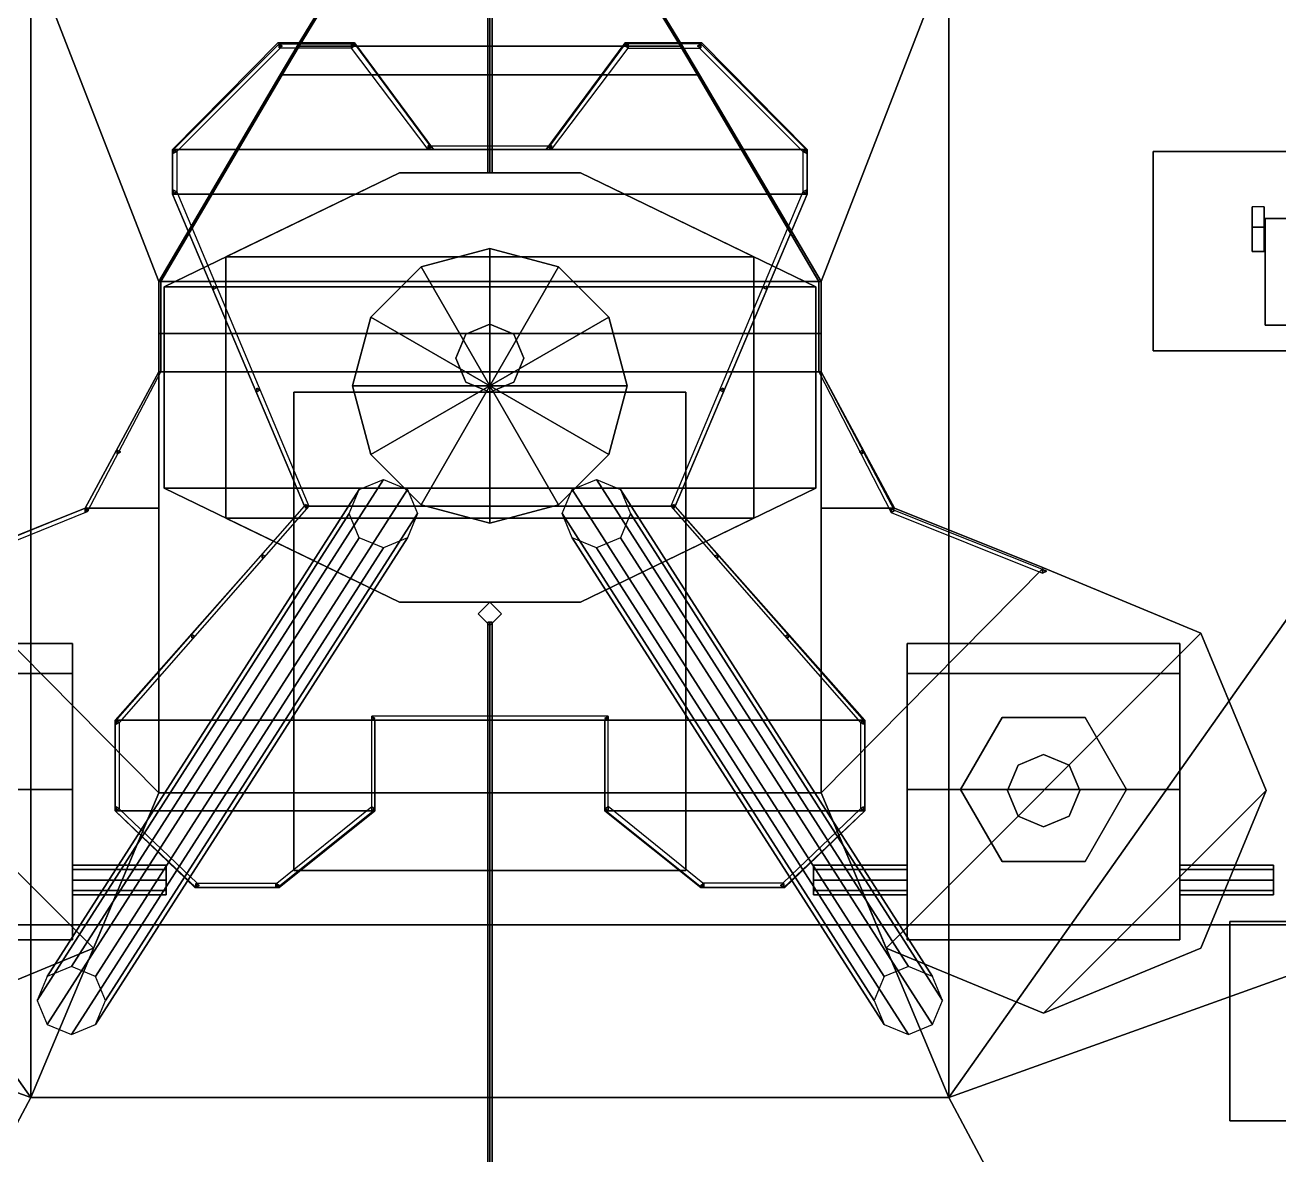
# Model space of a CAD drawing. Header units: millimetres. Extents: x -13 to 13, y -77 to 87.
# Drawn here: x -4.37 to 7.41, y 6.37 to 16.98 of the extents above; entities that cross this region are included whole.
import ezdxf

# ---------------------------------------------------------------- set-up
doc = ezdxf.new("R2010")
doc.units = ezdxf.units.MM
for name, color, linetype in [('r2', 4, 'Continuous'), ('railings', 6, 'Continuous'), ('sleeve', 5, 'Continuous'), ('superstructure', 3, 'Continuous'), ('turret', 2, 'Continuous')]:
    doc.layers.add(name, color=color, linetype=linetype)

msp = doc.modelspace()

# ---------------------------------------------------------------- linework, layer by layer
for points in [[(0, 73.39, 7.67), (-0.02, 73.39, 7.65), (-0.02, 15.59, 28.44), (0, 15.59, 28.46)], [(-0.02, 73.39, 7.65), (0, 73.39, 7.63), (0, 15.59, 28.42), (-0.02, 15.59, 28.44)], [(0.02, 73.39, 7.65), (0, 73.39, 7.67), (0, 15.59, 28.46), (0.02, 15.59, 28.44)], [(0, 73.39, 7.63), (0.02, 73.39, 7.65), (0.02, 15.59, 28.44), (0, 15.59, 28.42)], [(-11.49, 21.8, 5.32), (-11.61, 8.53, 5.21), (11.61, 8.53, 5.21), (11.49, 21.8, 5.32)], [(0, 11.37, 30.07), (-0.02, 11.37, 30.05), (-0.02, -14.57, 30.8), (0, -14.57, 30.82)], [(-0.02, 11.37, 30.05), (0, 11.37, 30.03), (0, -14.57, 30.78), (-0.02, -14.57, 30.8)], [(0.02, 11.37, 30.05), (0, 11.37, 30.07), (0, -14.57, 30.82), (0.02, -14.57, 30.8)], [(0, 11.37, 30.03), (0.02, 11.37, 30.05), (0.02, -14.57, 30.8), (0, -14.57, 30.78)], [(11.66, -3.69, 5.08), (11.61, 8.53, 5.21), (-11.61, 8.53, 5.21), (-11.66, -3.69, 5.08)]]:
    msp.add_3dface(points)
at = {"layer": 'r2'}
for points in [[(-2.98, 15.8, 20.93), (-1.98, 16.8, 20.93), (-1.97, 16.76, 20.93), (-2.94, 15.79, 20.93)], [(-2.98, 15.8, 21.42), (-1.98, 16.8, 21.42), (-1.97, 16.76, 21.42), (-2.94, 15.79, 21.42)], [(-1.98, 16.8, 20.93), (-1.27, 16.8, 20.93), (-1.3, 16.76, 20.93), (-1.97, 16.76, 20.93)], [(-1.98, 16.8, 21.42), (-1.27, 16.8, 21.42), (-1.3, 16.76, 21.42), (-1.97, 16.76, 21.42)], [(-1.27, 16.8, 20.93), (-0.56, 15.84, 20.93), (-0.58, 15.81, 20.93), (-1.3, 16.76, 20.93)], [(-1.27, 16.8, 21.42), (-0.56, 15.84, 21.42), (-0.58, 15.81, 21.42), (-1.3, 16.76, 21.42)], [(-2.98, 15.39, 20.93), (-2.98, 15.8, 20.93), (-2.94, 15.79, 20.93), (-2.94, 15.41, 20.93)], [(-2.98, 15.39, 21.42), (-2.98, 15.8, 21.42), (-2.94, 15.79, 21.42), (-2.94, 15.41, 21.42)], [(-1.74, 12.46, 20.93), (-2.98, 15.39, 20.93), (-2.94, 15.41, 20.93), (-1.7, 12.46, 20.93)], [(-1.74, 12.46, 21.42), (-2.98, 15.39, 21.42), (-2.94, 15.41, 21.42), (-1.7, 12.46, 21.42)], [(-3.52, 10.44, 20.93), (-1.74, 12.46, 20.93), (-1.7, 12.46, 20.93), (-3.48, 10.43, 20.93)], [(-3.52, 10.44, 21.42), (-1.74, 12.46, 21.42), (-1.7, 12.46, 21.42), (-3.48, 10.43, 21.42)], [(-1.08, 10.45, 20.93), (-1.08, 9.61, 20.93), (-1.11, 9.64, 20.93), (-1.11, 10.49, 20.93)], [(-1.08, 10.45, 21.42), (-1.08, 9.61, 21.42), (-1.11, 9.64, 21.42), (-1.11, 10.49, 21.42)], [(-3.52, 9.6, 20.93), (-3.52, 10.44, 20.93), (-3.48, 10.43, 20.93), (-3.48, 9.62, 20.93)], [(-3.52, 9.6, 21.42), (-3.52, 10.44, 21.42), (-3.48, 10.43, 21.42), (-3.48, 9.62, 21.42)], [(-2.76, 8.88, 20.93), (-3.52, 9.6, 20.93), (-3.48, 9.62, 20.93), (-2.75, 8.92, 20.93)], [(-2.76, 8.88, 21.42), (-3.52, 9.6, 21.42), (-3.48, 9.62, 21.42), (-2.75, 8.92, 21.42)], [(-1.08, 9.61, 20.93), (-1.99, 8.88, 20.93), (-2, 8.92, 20.93), (-1.11, 9.64, 20.93)], [(-1.08, 9.61, 21.42), (-1.99, 8.88, 21.42), (-2, 8.92, 21.42), (-1.11, 9.64, 21.42)], [(-1.99, 8.88, 20.93), (-2.76, 8.88, 20.93), (-2.75, 8.92, 20.93), (-2, 8.92, 20.93)], [(-1.99, 8.88, 21.42), (-2.76, 8.88, 21.42), (-2.75, 8.92, 21.42), (-2, 8.92, 21.42)]]:
    msp.add_3dface(points, dxfattribs=at)
at = {"layer": 'railings'}
for points in [[(-1.81, 16.78, 15.09), (-1.81, 16.78, 15.88), (-1.34, 17.55, 15.88), (-1.34, 17.55, 15.09)], [(-1.34, 17.55, 15.88), (-1.81, 16.78, 15.88), (-1.79, 16.78, 15.88), (-1.32, 17.55, 15.88)], [(-1.32, 17.55, 15.88), (-1.79, 16.78, 15.88), (-1.79, 16.78, 15.09), (-1.32, 17.55, 15.09)], [(1.32, 17.55, 15.09), (1.79, 16.78, 15.09), (1.79, 16.78, 15.88), (1.32, 17.55, 15.88)], [(1.32, 17.55, 15.88), (1.79, 16.78, 15.88), (1.81, 16.78, 15.88), (1.34, 17.55, 15.88)], [(1.81, 16.78, 15.88), (1.81, 16.78, 15.09), (1.34, 17.55, 15.09), (1.34, 17.55, 15.88)], [(-1.98, 16.797, 21.42), (-1.95, 16.78, 21.42), (-1.95, 16.78, 20.46), (-1.98, 16.797, 20.46)], [(-1.98, 16.763, 21.42), (-1.98, 16.797, 21.42), (-1.98, 16.797, 20.46), (-1.98, 16.763, 20.46)], [(-1.95, 16.78, 21.42), (-1.98, 16.763, 21.42), (-1.98, 16.763, 20.46), (-1.95, 16.78, 20.46)], [(-1.97, 16.51, 14.83), (-1.97, 16.51, 15.54), (-1.81, 16.78, 15.88), (-1.81, 16.78, 15.09)], [(-1.81, 16.78, 15.88), (-1.97, 16.51, 15.54), (-1.95, 16.51, 15.54), (-1.79, 16.78, 15.88)], [(-1.79, 16.78, 15.88), (-1.95, 16.51, 15.54), (-1.95, 16.51, 14.83), (-1.79, 16.78, 15.09)], [(-1.3, 16.763, 21.42), (-1.3, 16.797, 21.42), (-1.3, 16.797, 20.46), (-1.3, 16.763, 20.46)], [(-1.3, 16.797, 21.42), (-1.27, 16.78, 21.42), (-1.27, 16.78, 20.46), (-1.3, 16.797, 20.46)], [(-1.27, 16.78, 21.42), (-1.3, 16.763, 21.42), (-1.3, 16.763, 20.46), (-1.27, 16.78, 20.46)], [(1.27, 16.8, 20.93), (0.56, 15.84, 20.93), (0.58, 15.81, 20.93), (1.3, 16.76, 20.93)], [(1.27, 16.8, 21.42), (0.56, 15.84, 21.42), (0.58, 15.81, 21.42), (1.3, 16.76, 21.42)], [(1.98, 16.8, 20.93), (1.27, 16.8, 20.93), (1.3, 16.76, 20.93), (1.97, 16.76, 20.93)], [(1.98, 16.8, 21.42), (1.27, 16.8, 21.42), (1.3, 16.76, 21.42), (1.97, 16.76, 21.42)], [(1.3, 16.797, 20.46), (1.27, 16.78, 20.46), (1.27, 16.78, 21.42), (1.3, 16.797, 21.42)], [(1.27, 16.78, 20.46), (1.3, 16.763, 20.46), (1.3, 16.763, 21.42), (1.27, 16.78, 21.42)], [(1.3, 16.763, 20.46), (1.3, 16.797, 20.46), (1.3, 16.797, 21.42), (1.3, 16.763, 21.42)], [(1.79, 16.78, 15.09), (1.95, 16.51, 14.83), (1.95, 16.51, 15.54), (1.79, 16.78, 15.88)], [(1.79, 16.78, 15.88), (1.95, 16.51, 15.54), (1.97, 16.51, 15.54), (1.81, 16.78, 15.88)], [(1.97, 16.51, 15.54), (1.97, 16.51, 14.83), (1.81, 16.78, 15.09), (1.81, 16.78, 15.88)], [(1.98, 16.797, 20.46), (1.95, 16.78, 20.46), (1.95, 16.78, 21.42), (1.98, 16.797, 21.42)], [(1.95, 16.78, 20.46), (1.98, 16.763, 20.46), (1.98, 16.763, 21.42), (1.95, 16.78, 21.42)], [(2.98, 15.8, 20.93), (1.98, 16.8, 20.93), (1.97, 16.76, 20.93), (2.94, 15.79, 20.93)], [(2.98, 15.8, 21.42), (1.98, 16.8, 21.42), (1.97, 16.76, 21.42), (2.94, 15.79, 21.42)], [(1.98, 16.763, 20.46), (1.98, 16.797, 20.46), (1.98, 16.797, 21.42), (1.98, 16.763, 21.42)], [(-3.11, 14.57, 14.83), (-3.11, 14.57, 15.54), (-1.97, 16.51, 15.54), (-1.97, 16.51, 14.83)], [(-1.97, 16.51, 15.54), (-3.11, 14.57, 15.54), (-3.09, 14.57, 15.54), (-1.95, 16.51, 15.54)], [(-1.95, 16.51, 15.54), (-3.09, 14.57, 15.54), (-3.09, 14.57, 14.83), (-1.95, 16.51, 14.83)], [(1.95, 16.51, 14.83), (3.09, 14.57, 14.83), (3.09, 14.57, 15.54), (1.95, 16.51, 15.54)], [(1.95, 16.51, 15.54), (3.09, 14.57, 15.54), (3.11, 14.57, 15.54), (1.97, 16.51, 15.54)], [(3.11, 14.57, 15.54), (3.11, 14.57, 14.83), (1.97, 16.51, 14.83), (1.97, 16.51, 15.54)], [(-2.97, 15.807, 21.42), (-2.94, 15.79, 21.42), (-2.94, 15.79, 20.46), (-2.97, 15.807, 20.46)], [(-2.97, 15.773, 21.42), (-2.97, 15.807, 21.42), (-2.97, 15.807, 20.46), (-2.97, 15.773, 20.46)], [(-2.94, 15.79, 21.42), (-2.97, 15.773, 21.42), (-2.97, 15.773, 20.46), (-2.94, 15.79, 20.46)], [(-0.58, 15.813, 21.42), (-0.58, 15.847, 21.42), (-0.58, 15.847, 20.46), (-0.58, 15.813, 20.46)], [(-0.58, 15.847, 21.42), (-0.55, 15.83, 21.42), (-0.55, 15.83, 20.46), (-0.58, 15.847, 20.46)], [(-0.58, 15.81, 20.93), (0.58, 15.81, 20.93), (0.56, 15.84, 20.93), (-0.56, 15.84, 20.93)], [(-0.58, 15.81, 21.42), (0.58, 15.81, 21.42), (0.56, 15.84, 21.42), (-0.56, 15.84, 21.42)], [(-0.55, 15.83, 21.42), (-0.58, 15.813, 21.42), (-0.58, 15.813, 20.46), (-0.55, 15.83, 20.46)], [(0.58, 15.847, 20.46), (0.55, 15.83, 20.46), (0.55, 15.83, 21.42), (0.58, 15.847, 21.42)], [(0.55, 15.83, 20.46), (0.58, 15.813, 20.46), (0.58, 15.813, 21.42), (0.55, 15.83, 21.42)], [(0.58, 15.813, 20.46), (0.58, 15.847, 20.46), (0.58, 15.847, 21.42), (0.58, 15.813, 21.42)], [(2.97, 15.807, 20.46), (2.94, 15.79, 20.46), (2.94, 15.79, 21.42), (2.97, 15.807, 21.42)], [(2.98, 15.39, 20.93), (2.98, 15.8, 20.93), (2.94, 15.79, 20.93), (2.94, 15.41, 20.93)], [(2.98, 15.39, 21.42), (2.98, 15.8, 21.42), (2.94, 15.79, 21.42), (2.94, 15.41, 21.42)], [(2.94, 15.79, 20.46), (2.97, 15.773, 20.46), (2.97, 15.773, 21.42), (2.94, 15.79, 21.42)], [(2.97, 15.773, 20.46), (2.97, 15.807, 20.46), (2.97, 15.807, 21.42), (2.97, 15.773, 21.42)], [(-2.97, 15.393, 21.42), (-2.97, 15.427, 21.42), (-2.97, 15.427, 20.46), (-2.97, 15.393, 20.46)], [(-2.97, 15.427, 21.42), (-2.94, 15.41, 21.42), (-2.94, 15.41, 20.46), (-2.97, 15.427, 20.46)], [(2.97, 15.427, 20.46), (2.94, 15.41, 20.46), (2.94, 15.41, 21.42), (2.97, 15.427, 21.42)], [(2.97, 15.393, 20.46), (2.97, 15.427, 20.46), (2.97, 15.427, 21.42), (2.97, 15.393, 21.42)], [(-2.94, 15.41, 21.42), (-2.97, 15.393, 21.42), (-2.97, 15.393, 20.46), (-2.94, 15.41, 20.46)], [(1.74, 12.46, 20.93), (2.98, 15.39, 20.93), (2.94, 15.41, 20.93), (1.7, 12.46, 20.93)], [(1.74, 12.46, 21.42), (2.98, 15.39, 21.42), (2.94, 15.41, 21.42), (1.7, 12.46, 21.42)], [(2.94, 15.41, 20.46), (2.97, 15.393, 20.46), (2.97, 15.393, 21.42), (2.94, 15.41, 21.42)], [(-3.11, 14.57, 15.54), (-3.11, 14.08, 15.54), (-3.09, 14.08, 15.54), (-3.09, 14.57, 15.54)], [(-3.11, 14.08, 14.83), (-3.11, 14.08, 15.54), (-3.11, 14.57, 15.54), (-3.11, 14.57, 14.83)], [(-3.09, 14.57, 15.54), (-3.09, 14.08, 15.54), (-3.09, 14.08, 14.83), (-3.09, 14.57, 14.83)], [(-2.6, 14.527, 21.42), (-2.57, 14.51, 21.42), (-2.57, 14.51, 20.46), (-2.6, 14.527, 20.46)], [(-2.6, 14.493, 21.42), (-2.6, 14.527, 21.42), (-2.6, 14.527, 20.46), (-2.6, 14.493, 20.46)], [(-2.57, 14.51, 21.42), (-2.6, 14.493, 21.42), (-2.6, 14.493, 20.46), (-2.57, 14.51, 20.46)], [(2.6, 14.527, 20.46), (2.57, 14.51, 20.46), (2.57, 14.51, 21.42), (2.6, 14.527, 21.42)], [(2.57, 14.51, 20.46), (2.6, 14.493, 20.46), (2.6, 14.493, 21.42), (2.57, 14.51, 21.42)], [(2.6, 14.493, 20.46), (2.6, 14.527, 20.46), (2.6, 14.527, 21.42), (2.6, 14.493, 21.42)], [(3.09, 14.57, 14.83), (3.09, 14.08, 14.83), (3.09, 14.08, 15.54), (3.09, 14.57, 15.54)], [(3.09, 14.57, 15.54), (3.09, 14.08, 15.54), (3.11, 14.08, 15.54), (3.11, 14.57, 15.54)], [(3.11, 14.08, 15.54), (3.11, 14.08, 14.83), (3.11, 14.57, 14.83), (3.11, 14.57, 15.54)], [(-3.11, 13.72, 14.51), (-3.11, 13.72, 15.22), (-3.11, 14.08, 15.54), (-3.11, 14.08, 14.83)], [(-3.11, 14.08, 15.54), (-3.11, 13.72, 15.22), (-3.09, 13.72, 15.22), (-3.09, 14.08, 15.54)], [(-3.09, 14.08, 15.54), (-3.09, 13.72, 15.22), (-3.09, 13.72, 14.51), (-3.09, 14.08, 14.83)], [(3.09, 14.08, 14.83), (3.09, 13.72, 14.51), (3.09, 13.72, 15.22), (3.09, 14.08, 15.54)], [(3.09, 14.08, 15.54), (3.09, 13.72, 15.22), (3.11, 13.72, 15.22), (3.11, 14.08, 15.54)], [(3.11, 13.72, 15.22), (3.11, 13.72, 14.51), (3.11, 14.08, 14.83), (3.11, 14.08, 15.54)], [(-3.78, 12.41, 15.2), (-3.09, 13.72, 15.2), (-3.11, 13.72, 15.2), (-3.8, 12.44, 15.2)], [(-3.09, 13.72, 14.51), (-3.09, 13.72, 15.22), (-3.11, 13.72, 15.22), (-3.11, 13.72, 14.51)], [(3.09, 13.72, 15.22), (3.09, 13.72, 14.51), (3.11, 13.72, 14.51), (3.11, 13.72, 15.22)], [(3.8, 12.42, 15.2), (3.11, 13.72, 15.2), (3.09, 13.72, 15.2), (3.77, 12.4, 15.2)], [(-2.19, 13.567, 21.42), (-2.16, 13.55, 21.42), (-2.16, 13.55, 20.46), (-2.19, 13.567, 20.46)], [(-2.19, 13.533, 21.42), (-2.19, 13.567, 21.42), (-2.19, 13.567, 20.46), (-2.19, 13.533, 20.46)], [(-2.16, 13.55, 21.42), (-2.19, 13.533, 21.42), (-2.19, 13.533, 20.46), (-2.16, 13.55, 20.46)], [(2.19, 13.567, 20.46), (2.16, 13.55, 20.46), (2.16, 13.55, 21.42), (2.19, 13.567, 21.42)], [(2.16, 13.55, 20.46), (2.19, 13.533, 20.46), (2.19, 13.533, 21.42), (2.16, 13.55, 21.42)], [(2.19, 13.533, 20.46), (2.19, 13.567, 20.46), (2.19, 13.567, 21.42), (2.19, 13.533, 21.42)], [(-3.5, 12.987, 14.51), (-3.5, 12.953, 14.51), (-3.5, 12.953, 15.2), (-3.5, 12.987, 15.2)], [(-3.47, 12.97, 14.51), (-3.5, 12.987, 14.51), (-3.5, 12.987, 15.2), (-3.47, 12.97, 15.2)], [(-3.5, 12.953, 14.51), (-3.47, 12.97, 14.51), (-3.47, 12.97, 15.2), (-3.5, 12.953, 15.2)], [(3.47, 12.97, 15.2), (3.5, 12.987, 15.2), (3.5, 12.987, 14.51), (3.47, 12.97, 14.51)], [(3.5, 12.953, 15.2), (3.47, 12.97, 15.2), (3.47, 12.97, 14.51), (3.5, 12.953, 14.51)], [(3.5, 12.987, 15.2), (3.5, 12.953, 15.2), (3.5, 12.953, 14.51), (3.5, 12.987, 14.51)], [(-5.21, 11.83, 15.2), (-3.78, 12.41, 15.2), (-3.8, 12.44, 15.2), (-5.21, 11.87, 15.2)], [(-3.8, 12.437, 14.51), (-3.8, 12.403, 14.51), (-3.8, 12.403, 15.2), (-3.8, 12.437, 15.2)], [(-3.77, 12.42, 14.51), (-3.8, 12.437, 14.51), (-3.8, 12.437, 15.2), (-3.77, 12.42, 15.2)], [(-3.8, 12.403, 14.51), (-3.77, 12.42, 14.51), (-3.77, 12.42, 15.2), (-3.8, 12.403, 15.2)], [(-1.73, 12.443, 21.42), (-1.73, 12.477, 21.42), (-1.73, 12.477, 20.46), (-1.73, 12.443, 20.46)], [(-1.73, 12.477, 21.42), (-1.7, 12.46, 21.42), (-1.7, 12.46, 20.46), (-1.73, 12.477, 20.46)], [(-1.7, 12.46, 21.42), (-1.73, 12.443, 21.42), (-1.73, 12.443, 20.46), (-1.7, 12.46, 20.46)], [(1.73, 12.477, 20.46), (1.7, 12.46, 20.46), (1.7, 12.46, 21.42), (1.73, 12.477, 21.42)], [(3.52, 10.44, 20.93), (1.74, 12.46, 20.93), (1.7, 12.46, 20.93), (3.48, 10.43, 20.93)], [(3.52, 10.44, 21.42), (1.74, 12.46, 21.42), (1.7, 12.46, 21.42), (3.48, 10.43, 21.42)], [(1.7, 12.46, 20.46), (1.73, 12.443, 20.46), (1.73, 12.443, 21.42), (1.7, 12.46, 21.42)], [(1.73, 12.443, 20.46), (1.73, 12.477, 20.46), (1.73, 12.477, 21.42), (1.73, 12.443, 21.42)], [(3.8, 12.42, 14.51), (3.77, 12.437, 14.51), (3.77, 12.437, 15.2), (3.8, 12.42, 15.2)], [(3.77, 12.437, 14.51), (3.77, 12.403, 14.51), (3.77, 12.403, 15.2), (3.77, 12.437, 15.2)], [(3.77, 12.403, 14.51), (3.8, 12.42, 14.51), (3.8, 12.42, 15.2), (3.77, 12.403, 15.2)], [(5.23, 11.85, 15.2), (3.8, 12.42, 15.2), (3.77, 12.4, 15.2), (5.19, 11.83, 15.2)], [(-2.14, 11.973, 21.42), (-2.14, 12.007, 21.42), (-2.14, 12.007, 20.46), (-2.14, 11.973, 20.46)], [(-2.14, 12.007, 21.42), (-2.11, 11.99, 21.42), (-2.11, 11.99, 20.46), (-2.14, 12.007, 20.46)], [(-2.11, 11.99, 21.42), (-2.14, 11.973, 21.42), (-2.14, 11.973, 20.46), (-2.11, 11.99, 20.46)], [(2.14, 12.007, 20.46), (2.11, 11.99, 20.46), (2.11, 11.99, 21.42), (2.14, 12.007, 21.42)], [(2.11, 11.99, 20.46), (2.14, 11.973, 20.46), (2.14, 11.973, 21.42), (2.11, 11.99, 21.42)], [(2.14, 11.973, 20.46), (2.14, 12.007, 20.46), (2.14, 12.007, 21.42), (2.14, 11.973, 21.42)], [(5.22, 11.85, 14.51), (5.19, 11.867, 14.51), (5.19, 11.867, 15.2), (5.22, 11.85, 15.2)], [(5.19, 11.867, 14.51), (5.19, 11.833, 14.51), (5.19, 11.833, 15.2), (5.19, 11.867, 15.2)], [(5.19, 11.833, 14.51), (5.22, 11.85, 14.51), (5.22, 11.85, 15.2), (5.19, 11.833, 15.2)], [(-2.8, 11.223, 21.42), (-2.8, 11.257, 21.42), (-2.8, 11.257, 20.46), (-2.8, 11.223, 20.46)], [(-2.8, 11.257, 21.42), (-2.77, 11.24, 21.42), (-2.77, 11.24, 20.46), (-2.8, 11.257, 20.46)], [(-2.77, 11.24, 21.42), (-2.8, 11.223, 21.42), (-2.8, 11.223, 20.46), (-2.77, 11.24, 20.46)], [(2.8, 11.257, 20.46), (2.77, 11.24, 20.46), (2.77, 11.24, 21.42), (2.8, 11.257, 21.42)], [(2.77, 11.24, 20.46), (2.8, 11.223, 20.46), (2.8, 11.223, 21.42), (2.77, 11.24, 21.42)], [(2.8, 11.223, 20.46), (2.8, 11.257, 20.46), (2.8, 11.257, 21.42), (2.8, 11.223, 21.42)], [(-1.08, 10.45, 20.93), (1.08, 10.45, 20.93), (1.11, 10.49, 20.93), (-1.11, 10.49, 20.93)], [(-1.08, 10.45, 21.42), (1.08, 10.45, 21.42), (1.11, 10.49, 21.42), (-1.11, 10.49, 21.42)], [(-1.11, 10.453, 21.42), (-1.11, 10.487, 21.42), (-1.11, 10.487, 20.46), (-1.11, 10.453, 20.46)], [(-1.11, 10.487, 21.42), (-1.08, 10.47, 21.42), (-1.08, 10.47, 20.46), (-1.11, 10.487, 20.46)], [(1.08, 10.45, 20.93), (1.08, 9.61, 20.93), (1.11, 9.64, 20.93), (1.11, 10.49, 20.93)], [(1.08, 10.45, 21.42), (1.08, 9.61, 21.42), (1.11, 9.64, 21.42), (1.11, 10.49, 21.42)], [(1.11, 10.487, 20.46), (1.08, 10.47, 20.46), (1.08, 10.47, 21.42), (1.11, 10.487, 21.42)], [(1.11, 10.453, 20.46), (1.11, 10.487, 20.46), (1.11, 10.487, 21.42), (1.11, 10.453, 21.42)], [(-3.51, 10.413, 21.42), (-3.51, 10.447, 21.42), (-3.51, 10.447, 20.46), (-3.51, 10.413, 20.46)], [(-3.51, 10.447, 21.42), (-3.48, 10.43, 21.42), (-3.48, 10.43, 20.46), (-3.51, 10.447, 20.46)], [(-3.48, 10.43, 21.42), (-3.51, 10.413, 21.42), (-3.51, 10.413, 20.46), (-3.48, 10.43, 20.46)], [(-1.08, 10.47, 21.42), (-1.11, 10.453, 21.42), (-1.11, 10.453, 20.46), (-1.08, 10.47, 20.46)], [(1.08, 10.47, 20.46), (1.11, 10.453, 20.46), (1.11, 10.453, 21.42), (1.08, 10.47, 21.42)], [(3.51, 10.447, 20.46), (3.48, 10.43, 20.46), (3.48, 10.43, 21.42), (3.51, 10.447, 21.42)], [(3.52, 9.6, 20.93), (3.52, 10.44, 20.93), (3.48, 10.43, 20.93), (3.48, 9.62, 20.93)], [(3.52, 9.6, 21.42), (3.52, 10.44, 21.42), (3.48, 10.43, 21.42), (3.48, 9.62, 21.42)], [(3.48, 10.43, 20.46), (3.51, 10.413, 20.46), (3.51, 10.413, 21.42), (3.48, 10.43, 21.42)], [(3.51, 10.413, 20.46), (3.51, 10.447, 20.46), (3.51, 10.447, 21.42), (3.51, 10.413, 21.42)], [(-3.51, 9.637, 21.42), (-3.48, 9.62, 21.42), (-3.48, 9.62, 20.46), (-3.51, 9.637, 20.46)], [(-3.51, 9.603, 21.42), (-3.51, 9.637, 21.42), (-3.51, 9.637, 20.46), (-3.51, 9.603, 20.46)], [(-3.48, 9.62, 21.42), (-3.51, 9.603, 21.42), (-3.51, 9.603, 20.46), (-3.48, 9.62, 20.46)], [(-1.11, 9.603, 21.42), (-1.11, 9.637, 21.42), (-1.11, 9.637, 20.46), (-1.11, 9.603, 20.46)], [(-1.11, 9.637, 21.42), (-1.08, 9.62, 21.42), (-1.08, 9.62, 20.46), (-1.11, 9.637, 20.46)], [(-1.08, 9.62, 21.42), (-1.11, 9.603, 21.42), (-1.11, 9.603, 20.46), (-1.08, 9.62, 20.46)], [(1.08, 9.61, 20.93), (1.99, 8.88, 20.93), (2, 8.92, 20.93), (1.11, 9.64, 20.93)], [(1.08, 9.61, 21.42), (1.99, 8.88, 21.42), (2, 8.92, 21.42), (1.11, 9.64, 21.42)], [(1.11, 9.637, 20.46), (1.08, 9.62, 20.46), (1.08, 9.62, 21.42), (1.11, 9.637, 21.42)], [(1.08, 9.62, 20.46), (1.11, 9.603, 20.46), (1.11, 9.603, 21.42), (1.08, 9.62, 21.42)], [(1.11, 9.603, 20.46), (1.11, 9.637, 20.46), (1.11, 9.637, 21.42), (1.11, 9.603, 21.42)], [(2.76, 8.88, 20.93), (3.52, 9.6, 20.93), (3.48, 9.62, 20.93), (2.75, 8.92, 20.93)], [(2.76, 8.88, 21.42), (3.52, 9.6, 21.42), (3.48, 9.62, 21.42), (2.75, 8.92, 21.42)], [(3.51, 9.637, 20.46), (3.48, 9.62, 20.46), (3.48, 9.62, 21.42), (3.51, 9.637, 21.42)], [(3.48, 9.62, 20.46), (3.51, 9.603, 20.46), (3.51, 9.603, 21.42), (3.48, 9.62, 21.42)], [(3.51, 9.603, 20.46), (3.51, 9.637, 20.46), (3.51, 9.637, 21.42), (3.51, 9.603, 21.42)], [(-2.76, 8.883, 21.42), (-2.76, 8.917, 21.42), (-2.76, 8.917, 20.46), (-2.76, 8.883, 20.46)], [(-2.76, 8.917, 21.42), (-2.73, 8.9, 21.42), (-2.73, 8.9, 20.46), (-2.76, 8.917, 20.46)], [(-2.73, 8.9, 21.42), (-2.76, 8.883, 21.42), (-2.76, 8.883, 20.46), (-2.73, 8.9, 20.46)], [(-2.01, 8.883, 21.42), (-2.01, 8.917, 21.42), (-2.01, 8.917, 20.46), (-2.01, 8.883, 20.46)], [(-2.01, 8.917, 21.42), (-1.98, 8.9, 21.42), (-1.98, 8.9, 20.46), (-2.01, 8.917, 20.46)], [(-1.98, 8.9, 21.42), (-2.01, 8.883, 21.42), (-2.01, 8.883, 20.46), (-1.98, 8.9, 20.46)], [(2.01, 8.917, 20.46), (1.98, 8.9, 20.46), (1.98, 8.9, 21.42), (2.01, 8.917, 21.42)], [(1.98, 8.9, 20.46), (2.01, 8.883, 20.46), (2.01, 8.883, 21.42), (1.98, 8.9, 21.42)], [(1.99, 8.88, 20.93), (2.76, 8.88, 20.93), (2.75, 8.92, 20.93), (2, 8.92, 20.93)], [(1.99, 8.88, 21.42), (2.76, 8.88, 21.42), (2.75, 8.92, 21.42), (2, 8.92, 21.42)], [(2.01, 8.883, 20.46), (2.01, 8.917, 20.46), (2.01, 8.917, 21.42), (2.01, 8.883, 21.42)], [(2.76, 8.917, 20.46), (2.73, 8.9, 20.46), (2.73, 8.9, 21.42), (2.76, 8.917, 21.42)], [(2.73, 8.9, 20.46), (2.76, 8.883, 20.46), (2.76, 8.883, 21.42), (2.73, 8.9, 21.42)], [(2.76, 8.883, 20.46), (2.76, 8.917, 20.46), (2.76, 8.917, 21.42), (2.76, 8.883, 21.42)]]:
    msp.add_3dface(points, dxfattribs=at)
at = {"layer": 'sleeve'}
for points in [[(7.28, 15.16, 8.58), (7.28, 14.16, 8.58), (7.28, 14.16, 8.99), (7.28, 15.16, 8.99)], [(7.9, 15.16, 8.99), (7.9, 15.16, 8.58), (7.28, 15.16, 8.58), (7.28, 15.16, 8.99)], [(7.9, 15.16, 8.58), (7.9, 14.16, 8.58), (7.28, 14.16, 8.58), (7.28, 15.16, 8.58)], [(7.28, 15.16, 8.99), (7.28, 14.16, 8.99), (7.9, 14.16, 8.99), (7.9, 15.16, 8.99)], [(7.28, 14.16, 8.99), (7.28, 14.16, 8.58), (7.9, 14.16, 8.58), (7.9, 14.16, 8.99)]]:
    msp.add_3dface(points, dxfattribs=at)
at = {"layer": 'superstructure'}
for points in [[(-3.76, 18.29, 10.23), (-4.31, 17.66, 10.23), (-3.11, 14.57, 10.23), (-0.99, 18.12, 10.23)], [(3.11, 14.57, 10.23), (4.31, 17.66, 10.23), (3.76, 18.29, 10.23), (0.99, 18.12, 10.23)], [(-4.31, 17.66, 7.4), (-8.02, 18.04, 7.4), (-9.72, 14.56, 7.4), (-4.31, 6.91, 7.4)], [(-0.99, 18.12, 14.89), (-0.99, 18.12, 10.23), (-1.81, 16.78, 10.23), (-1.81, 16.78, 14.89)], [(1.81, 16.78, 10.23), (0.99, 18.12, 10.23), (0.99, 18.12, 14.89), (1.81, 16.78, 14.89)], [(9.72, 14.56, 7.4), (8.02, 18.04, 7.4), (4.31, 17.66, 7.4), (4.31, 6.91, 7.4)], [(-4.31, 17.66, 10.23), (-4.31, 17.66, 7.4), (-4.31, 6.91, 7.4), (-4.31, 6.91, 10.23)], [(-3.11, 14.57, 10.23), (-4.31, 17.66, 10.23), (-4.31, 6.91, 10.23), (-3.11, 9.77, 10.23)], [(1.81, 16.78, 15.09), (1.342, 17.545, 15.09), (-1.342, 17.545, 15.09), (-1.81, 16.78, 15.09)], [(4.31, 6.91, 10.23), (4.31, 17.66, 10.23), (3.11, 14.57, 10.23), (3.11, 9.77, 10.23)], [(4.31, 6.91, 7.4), (4.31, 17.66, 7.4), (4.31, 17.66, 10.23), (4.31, 6.91, 10.23)], [(-1.99, 16.81, 20.46), (-1.99, 16.81, 20.29), (-2.98, 15.81, 20.29), (-2.98, 15.81, 20.46)], [(-0.53, 15.81, 20.46), (-1.27, 16.81, 20.46), (-1.99, 16.81, 20.46), (-2.98, 15.81, 20.46)], [(-1.27, 16.81, 20.46), (-1.27, 16.81, 20.29), (-1.99, 16.81, 20.29), (-1.99, 16.81, 20.46)], [(-1.81, 16.78, 15.09), (-1.97, 16.51, 14.83), (1.97, 16.51, 14.83), (1.81, 16.78, 15.09)], [(-1.81, 16.78, 10.23), (-1.97, 16.51, 10.23), (-1.97, 16.51, 14.83), (-1.81, 16.78, 15.09)], [(-0.53, 15.81, 20.29), (-1.27, 16.81, 20.29), (-1.27, 16.81, 20.46), (-0.53, 15.81, 20.46)], [(0.53, 15.81, 20.46), (1.27, 16.81, 20.46), (1.27, 16.81, 20.29), (0.53, 15.81, 20.29)], [(2.98, 15.81, 20.46), (1.99, 16.81, 20.46), (1.27, 16.81, 20.46), (0.53, 15.81, 20.46)], [(1.27, 16.81, 20.29), (1.27, 16.81, 20.46), (1.99, 16.81, 20.46), (1.99, 16.81, 20.29)], [(1.97, 16.51, 14.83), (1.97, 16.51, 10.23), (1.81, 16.78, 10.23), (1.81, 16.78, 15.09)], [(1.99, 16.81, 20.29), (1.99, 16.81, 20.46), (2.98, 15.81, 20.46), (2.98, 15.81, 20.29)], [(3.11, 14.57, 14.83), (1.97, 16.51, 14.83), (-1.97, 16.51, 14.83), (-3.11, 14.57, 14.83)], [(-1.97, 16.51, 14.83), (-1.97, 16.51, 10.23), (-3.11, 14.57, 10.23), (-3.11, 14.57, 14.83)], [(3.11, 14.57, 10.23), (1.97, 16.51, 10.23), (1.97, 16.51, 14.83), (3.11, 14.57, 14.83)], [(2.98, 15.39, 20.46), (2.98, 15.81, 20.46), (-2.98, 15.81, 20.46), (-2.98, 15.39, 20.46)], [(-2.98, 15.81, 20.46), (-2.98, 15.81, 20.29), (-2.98, 15.39, 20.29), (-2.98, 15.39, 20.46)], [(-0.53, 15.81, 20.29), (-0.53, 15.81, 20.46), (0.53, 15.81, 20.46), (0.53, 15.81, 20.29)], [(2.98, 15.81, 20.29), (2.98, 15.81, 20.46), (2.98, 15.39, 20.46), (2.98, 15.39, 20.29)], [(3.06, 14.52, 26.87), (0.85, 15.59, 26.87), (-0.85, 15.59, 26.87), (-3.06, 14.52, 26.87)], [(-0.85, 15.59, 26.87), (-0.85, 15.59, 24.71), (-3.06, 14.52, 24.71), (-3.06, 14.52, 26.87)], [(2.48, 14.801, 28.46), (0.85, 15.59, 28.46), (-0.85, 15.59, 28.46), (-2.48, 14.801, 28.46)], [(-0.85, 15.59, 28.46), (-0.85, 15.59, 26.87), (-2.48, 14.801, 26.87), (-2.48, 14.801, 28.46)], [(0.85, 15.59, 28.46), (0.85, 15.59, 26.87), (-0.85, 15.59, 26.87), (-0.85, 15.59, 28.46)], [(0.85, 15.59, 26.87), (0.85, 15.59, 24.71), (-0.85, 15.59, 24.71), (-0.85, 15.59, 26.87)], [(3.06, 14.52, 24.71), (0.85, 15.59, 24.71), (0.85, 15.59, 26.87), (3.06, 14.52, 26.87)], [(2.48, 14.801, 26.87), (0.85, 15.59, 26.87), (0.85, 15.59, 28.46), (2.48, 14.801, 28.46)], [(1.74, 12.46, 20.46), (2.98, 15.39, 20.46), (-2.98, 15.39, 20.46), (-1.74, 12.46, 20.46)], [(-2.98, 15.39, 20.46), (-2.98, 15.39, 20.29), (-1.74, 12.46, 20.29), (-1.74, 12.46, 20.46)], [(2.98, 15.39, 20.29), (2.98, 15.39, 20.46), (1.74, 12.46, 20.46), (1.74, 12.46, 20.29)], [(0, 14.88, 28.46), (-0.645, 14.707, 28.46), (-0.645, 14.707, 29.9), (0, 14.88, 29.9)], [(0, 14.88, 29.9), (-0.645, 14.707, 29.9), (0, 13.59, 30.18)], [(0.645, 14.707, 29.9), (0, 14.88, 29.9), (0, 13.59, 30.18)], [(0.645, 14.707, 28.46), (0, 14.88, 28.46), (0, 14.88, 29.9), (0.645, 14.707, 29.9)], [(2.48, 12.349, 28.46), (2.48, 14.801, 28.46), (-2.48, 14.801, 28.46), (-2.48, 12.349, 28.46)], [(-2.48, 14.801, 28.46), (-2.48, 14.801, 26.87), (-2.48, 12.349, 26.87), (-2.48, 12.349, 28.46)], [(2.48, 12.349, 26.87), (2.48, 14.801, 26.87), (2.48, 14.801, 28.46), (2.48, 12.349, 28.46)], [(-0.645, 14.707, 29.9), (-1.117, 14.235, 29.9), (0, 13.59, 30.18)], [(-0.645, 14.707, 28.46), (-1.117, 14.235, 28.46), (-1.117, 14.235, 29.9), (-0.645, 14.707, 29.9)], [(1.117, 14.235, 29.9), (0.645, 14.707, 29.9), (0, 13.59, 30.18)], [(1.117, 14.235, 28.46), (0.645, 14.707, 28.46), (0.645, 14.707, 29.9), (1.117, 14.235, 29.9)], [(-4.31, 6.91, 7.4), (-9.72, 14.56, 7.4), (-9.72, 8.85, 7.4), (-4.31, 6.91, 7.4)], [(-3.11, 14.57, 10.23), (-3.11, 14.57, 10.23), (-3.11, 14.08, 14.83), (-3.11, 14.57, 14.83)], [(-3.11, 14.57, 14.83), (-3.11, 14.08, 14.83), (3.11, 14.08, 14.83), (3.11, 14.57, 14.83)], [(-3.11, 14.57, 10.23), (-3.11, 14.57, 10.23), (-3.11, 13.72, 14.51), (-3.11, 14.08, 14.83)], [(-3.11, 14.57, 10.23), (-3.11, 9.77, 10.23), (-3.11, 9.77, 14.51), (-3.11, 13.72, 14.51)], [(3.06, 12.63, 26.87), (3.06, 14.52, 26.87), (-3.06, 14.52, 26.87), (-3.06, 12.63, 26.87)], [(-3.06, 14.52, 26.87), (-3.06, 14.52, 24.71), (-3.06, 12.63, 24.71), (-3.06, 12.63, 26.87)], [(3.06, 12.63, 24.71), (3.06, 14.52, 24.71), (3.06, 14.52, 26.87), (3.06, 12.63, 26.87)], [(3.11, 14.08, 14.83), (3.11, 14.57, 10.23), (3.11, 14.57, 10.23), (3.11, 14.57, 14.83)], [(3.11, 13.72, 14.51), (3.11, 14.57, 10.23), (3.11, 14.57, 10.23), (3.11, 14.08, 14.83)], [(3.11, 9.77, 14.51), (3.11, 9.77, 10.23), (3.11, 14.57, 10.23), (3.11, 13.72, 14.51)], [(9.72, 14.56, 7.4), (4.31, 6.91, 7.4), (4.31, 6.91, 7.4), (9.72, 8.85, 7.4)], [(-1.117, 14.235, 29.9), (-1.29, 13.59, 29.9), (0, 13.59, 30.18)], [(-1.117, 14.235, 28.46), (-1.29, 13.59, 28.46), (-1.29, 13.59, 29.9), (-1.117, 14.235, 29.9)], [(0, 14.17, 7.4), (-0.226, 14.076, 7.4), (-0.226, 14.076, 24.71), (0, 14.17, 24.71)], [(1.29, 13.59, 29.9), (1.117, 14.235, 29.9), (0, 13.59, 30.18)], [(0.226, 14.076, 7.4), (0, 14.17, 7.4), (0, 14.17, 24.71), (0.226, 14.076, 24.71)], [(1.29, 13.59, 28.46), (1.117, 14.235, 28.46), (1.117, 14.235, 29.9), (1.29, 13.59, 29.9)], [(-3.11, 14.08, 14.83), (-3.11, 13.72, 14.51), (3.11, 13.72, 14.51), (3.11, 14.08, 14.83)], [(-0.226, 14.076, 7.4), (-0.32, 13.85, 7.4), (-0.32, 13.85, 24.71), (-0.226, 14.076, 24.71)], [(0.32, 13.85, 7.4), (0.226, 14.076, 7.4), (0.226, 14.076, 24.71), (0.32, 13.85, 24.71)], [(-0.32, 13.85, 7.4), (-0.226, 13.624, 7.4), (-0.226, 13.624, 24.71), (-0.32, 13.85, 24.71)], [(0.226, 13.624, 7.4), (0.32, 13.85, 7.4), (0.32, 13.85, 24.71), (0.226, 13.624, 24.71)], [(-3.8, 12.44, 14.33), (-3.8, 12.44, 14.51), (-3.11, 13.72, 14.51), (-3.11, 13.72, 14.33)], [(-3.11, 13.72, 14.51), (-3.8, 12.44, 14.51), (-3.11, 12.44, 14.51), (-3.11, 13.72, 14.51)], [(-3.11, 13.72, 14.51), (-3.11, 9.77, 14.51), (3.11, 9.77, 14.51), (3.11, 13.72, 14.51)], [(3.8, 12.44, 14.51), (3.8, 12.44, 14.33), (3.11, 13.72, 14.33), (3.11, 13.72, 14.51)], [(3.11, 13.72, 14.51), (3.11, 12.44, 14.51), (3.8, 12.44, 14.51), (3.11, 13.72, 14.51)], [(-1.29, 13.59, 29.9), (-1.117, 12.945, 29.9), (0, 13.59, 30.18)], [(-1.29, 13.59, 28.46), (-1.117, 12.945, 28.46), (-1.117, 12.945, 29.9), (-1.29, 13.59, 29.9)], [(-1.117, 12.945, 29.9), (-0.645, 12.473, 29.9), (0, 13.59, 30.18)], [(-0.645, 12.473, 29.9), (0, 12.3, 29.9), (0, 13.59, 30.18)], [(-0.226, 13.624, 7.4), (0, 13.53, 7.4), (0, 13.53, 24.71), (-0.226, 13.624, 24.71)], [(0, 13.53, 7.4), (0.226, 13.624, 7.4), (0.226, 13.624, 24.71), (0, 13.53, 24.71)], [(1.117, 12.945, 29.9), (1.29, 13.59, 29.9), (0, 13.59, 30.18)], [(0.645, 12.473, 29.9), (1.117, 12.945, 29.9), (0, 13.59, 30.18)], [(0, 12.3, 29.9), (0.645, 12.473, 29.9), (0, 13.59, 30.18)], [(1.117, 12.945, 28.46), (1.29, 13.59, 28.46), (1.29, 13.59, 29.9), (1.117, 12.945, 29.9)], [(-1.84, 13.53, 16.5), (-1.84, 9.04, 16.5), (1.84, 9.04, 16.5), (1.84, 13.53, 16.5)], [(1.84, 13.53, 16.5), (1.84, 13.53, 14.51), (-1.84, 13.53, 14.51), (-1.84, 13.53, 16.5)], [(-1.84, 13.53, 14.51), (-1.84, 9.04, 14.51), (-1.84, 9.04, 16.5), (-1.84, 13.53, 16.5)], [(1.84, 9.04, 16.5), (1.84, 9.04, 14.51), (1.84, 13.53, 14.51), (1.84, 13.53, 16.5)], [(-1.117, 12.945, 28.46), (-0.645, 12.473, 28.46), (-0.645, 12.473, 29.9), (-1.117, 12.945, 29.9)], [(0.645, 12.473, 28.46), (1.117, 12.945, 28.46), (1.117, 12.945, 29.9), (0.645, 12.473, 29.9)], [(-4.156, 8.046, 7.4), (-4.25, 7.82, 7.4), (-1.32, 12.39, 24.71), (-1.226, 12.616, 24.71)], [(-3.93, 8.14, 7.4), (-4.156, 8.046, 7.4), (-1.226, 12.616, 24.71), (-1, 12.71, 24.71)], [(-3.704, 8.046, 7.4), (-3.93, 8.14, 7.4), (-1, 12.71, 24.71), (-0.774, 12.616, 24.71)], [(-3.61, 7.82, 7.4), (-3.704, 8.046, 7.4), (-0.774, 12.616, 24.71), (-0.68, 12.39, 24.71)], [(-3.06, 12.63, 26.87), (-0.85, 11.56, 26.87), (0.85, 11.56, 26.87), (3.06, 12.63, 26.87)], [(-3.06, 12.63, 24.71), (-0.85, 11.56, 24.71), (-0.85, 11.56, 26.87), (-3.06, 12.63, 26.87)], [(3.704, 8.046, 7.4), (3.61, 7.82, 7.4), (0.68, 12.39, 24.71), (0.774, 12.616, 24.71)], [(3.93, 8.14, 7.4), (3.704, 8.046, 7.4), (0.774, 12.616, 24.71), (1, 12.71, 24.71)], [(0.85, 11.56, 26.87), (0.85, 11.56, 24.71), (3.06, 12.63, 24.71), (3.06, 12.63, 26.87)], [(4.156, 8.046, 7.4), (3.93, 8.14, 7.4), (1, 12.71, 24.71), (1.226, 12.616, 24.71)], [(4.25, 7.82, 7.4), (4.156, 8.046, 7.4), (1.226, 12.616, 24.71), (1.32, 12.39, 24.71)], [(-5.2, 11.88, 14.51), (-3.8, 12.44, 14.51), (-3.8, 12.44, 14.33), (-5.2, 11.88, 14.33)], [(-3.11, 9.77, 14.51), (-3.11, 12.44, 14.51), (-3.8, 12.44, 14.51), (-5.2, 11.88, 14.51)], [(-4.25, 7.82, 7.4), (-4.156, 7.594, 7.4), (-1.226, 12.164, 24.71), (-1.32, 12.39, 24.71)], [(-3.704, 7.594, 7.4), (-3.61, 7.82, 7.4), (-0.68, 12.39, 24.71), (-0.774, 12.164, 24.71)], [(3.52, 10.45, 20.46), (1.74, 12.46, 20.46), (-1.74, 12.46, 20.46), (-3.52, 10.45, 20.46)], [(-1.74, 12.46, 20.46), (-1.74, 12.46, 20.29), (-3.52, 10.45, 20.29), (-3.52, 10.45, 20.46)], [(-0.645, 12.473, 28.46), (0, 12.3, 28.46), (0, 12.3, 29.9), (-0.645, 12.473, 29.9)], [(0, 12.3, 28.46), (0.645, 12.473, 28.46), (0.645, 12.473, 29.9), (0, 12.3, 29.9)], [(3.61, 7.82, 7.4), (3.704, 7.594, 7.4), (0.774, 12.164, 24.71), (0.68, 12.39, 24.71)], [(4.156, 7.594, 7.4), (4.25, 7.82, 7.4), (1.32, 12.39, 24.71), (1.226, 12.164, 24.71)], [(1.74, 12.46, 20.29), (1.74, 12.46, 20.46), (3.52, 10.45, 20.46), (3.52, 10.45, 20.29)], [(3.11, 12.44, 14.51), (3.11, 9.77, 14.51), (5.2, 11.88, 14.51), (3.8, 12.44, 14.51)], [(3.8, 12.44, 14.51), (5.2, 11.88, 14.51), (5.2, 11.88, 14.33), (3.8, 12.44, 14.33)], [(-2.48, 12.349, 28.46), (-0.85, 11.56, 28.46), (0.85, 11.56, 28.46), (2.48, 12.349, 28.46)], [(-2.48, 12.349, 26.87), (-0.85, 11.56, 26.87), (-0.85, 11.56, 28.46), (-2.48, 12.349, 28.46)], [(0.85, 11.56, 28.46), (0.85, 11.56, 26.87), (2.48, 12.349, 26.87), (2.48, 12.349, 28.46)], [(-4.156, 7.594, 7.4), (-3.93, 7.5, 7.4), (-1, 12.07, 24.71), (-1.226, 12.164, 24.71)], [(-3.93, 7.5, 7.4), (-3.704, 7.594, 7.4), (-0.774, 12.164, 24.71), (-1, 12.07, 24.71)], [(3.704, 7.594, 7.4), (3.93, 7.5, 7.4), (1, 12.07, 24.71), (0.774, 12.164, 24.71)], [(3.93, 7.5, 7.4), (4.156, 7.594, 7.4), (1.226, 12.164, 24.71), (1, 12.07, 24.71)], [(-3.722, 8.312, 14.51), (-3.11, 9.77, 14.51), (-5.2, 11.88, 14.51), (-6.678, 11.268, 14.51)], [(3.11, 9.77, 14.51), (3.722, 8.312, 14.51), (6.678, 11.268, 14.51), (5.2, 11.88, 14.51)], [(5.2, 11.88, 14.51), (6.678, 11.268, 14.51), (6.678, 11.268, 14.33), (5.2, 11.88, 14.33)], [(-0.85, 11.56, 28.46), (-0.85, 11.56, 26.87), (0.85, 11.56, 26.87), (0.85, 11.56, 28.46)], [(-0.85, 11.56, 26.87), (-0.85, 11.56, 24.71), (0.85, 11.56, 24.71), (0.85, 11.56, 26.87)], [(0, 11.56, 26.88), (-0.11, 11.45, 26.88), (-0.11, 11.45, 35.08), (0, 11.56, 35.08)], [(0, 11.56, 35.08), (-0.11, 11.45, 35.08), (0, 11.34, 35.08), (0.11, 11.45, 35.08)], [(0.11, 11.45, 26.88), (0, 11.56, 26.88), (0, 11.56, 35.08), (0.11, 11.45, 35.08)], [(-0.11, 11.45, 26.88), (0, 11.34, 26.88), (0, 11.34, 35.08), (-0.11, 11.45, 35.08)], [(0, 11.34, 26.88), (0.11, 11.45, 26.88), (0.11, 11.45, 35.08), (0, 11.34, 35.08)], [(-5.2, 7.7, 14.51), (-3.722, 8.312, 14.51), (-6.678, 11.268, 14.51), (-7.29, 9.79, 14.51)], [(3.722, 8.312, 14.51), (5.2, 7.7, 14.51), (7.29, 9.79, 14.51), (6.678, 11.268, 14.51)], [(6.678, 11.268, 14.51), (7.29, 9.79, 14.51), (7.29, 9.79, 14.33), (6.678, 11.268, 14.33)], [(-3.92, 11.17, 16.72), (-3.92, 11.17, 15.2), (-6.48, 11.17, 15.2), (-6.48, 11.17, 16.72)], [(-3.92, 10.89, 17.01), (-3.92, 11.17, 16.72), (-6.48, 11.17, 16.72), (-6.48, 10.89, 17.01)], [(-3.92, 9.8, 17.07), (-3.92, 11.17, 15.2), (-3.92, 11.17, 16.72), (-3.92, 10.89, 17.01)], [(-3.92, 8.39, 17.07), (-3.92, 8.39, 15.2), (-3.92, 11.17, 15.2), (-3.92, 9.8, 17.07)], [(3.92, 11.17, 15.2), (3.92, 8.39, 15.2), (3.92, 8.39, 17.07), (3.92, 9.8, 17.07)], [(6.48, 10.89, 17.01), (6.48, 11.17, 16.72), (3.92, 11.17, 16.72), (3.92, 10.89, 17.01)], [(3.92, 11.17, 16.72), (3.92, 11.17, 15.2), (3.92, 9.8, 17.07), (3.92, 10.89, 17.01)], [(6.48, 11.17, 16.72), (6.48, 11.17, 15.2), (3.92, 11.17, 15.2), (3.92, 11.17, 16.72)], [(6.48, 8.39, 17.07), (6.48, 8.39, 15.2), (6.48, 11.17, 15.2), (6.48, 9.8, 17.07)], [(6.48, 9.8, 17.07), (6.48, 11.17, 15.2), (6.48, 11.17, 16.72), (6.48, 10.89, 17.01)], [(-6.48, 10.89, 17.01), (-6.48, 9.8, 17.07), (-3.92, 9.8, 17.07), (-3.92, 10.89, 17.01)], [(3.92, 10.89, 17.01), (3.92, 9.8, 17.07), (6.48, 9.8, 17.07), (6.48, 10.89, 17.01)], [(-3.52, 10.45, 20.46), (-3.52, 10.45, 20.29), (-3.52, 9.6, 20.29), (-3.52, 9.6, 20.46)], [(-1.08, 9.6, 20.46), (-1.08, 10.45, 20.46), (-3.52, 10.45, 20.46), (-3.52, 9.6, 20.46)], [(1.08, 10.45, 20.29), (1.08, 10.45, 20.46), (-1.08, 10.45, 20.46), (-1.08, 10.45, 20.29)], [(-1.08, 9.6, 20.29), (-1.08, 10.45, 20.29), (-1.08, 10.45, 20.46), (-1.08, 9.6, 20.46)], [(3.52, 9.6, 20.46), (3.52, 10.45, 20.46), (1.08, 10.45, 20.46), (1.08, 9.6, 20.46)], [(1.08, 9.6, 20.46), (1.08, 10.45, 20.46), (1.08, 10.45, 20.29), (1.08, 9.6, 20.29)], [(3.52, 10.45, 20.29), (3.52, 10.45, 20.46), (3.52, 9.6, 20.46), (3.52, 9.6, 20.29)], [(4.81, 10.475, 14.51), (4.42, 9.8, 14.51), (4.42, 9.8, 15.2), (4.81, 10.475, 15.2)], [(5.59, 10.475, 14.51), (4.81, 10.475, 14.51), (4.81, 10.475, 15.2), (5.59, 10.475, 15.2)], [(5.98, 9.8, 14.51), (5.59, 10.475, 14.51), (5.59, 10.475, 15.2), (5.98, 9.8, 15.2)], [(5.2, 10.13, 7.4), (4.96, 10.03, 7.4), (4.96, 10.03, 14.33), (5.2, 10.13, 14.33)], [(5.44, 10.03, 7.4), (5.2, 10.13, 7.4), (5.2, 10.13, 14.33), (5.44, 10.03, 14.33)], [(4.96, 10.03, 7.4), (4.86, 9.79, 7.4), (4.86, 9.79, 14.33), (4.96, 10.03, 14.33)], [(5.54, 9.79, 7.4), (5.44, 10.03, 7.4), (5.44, 10.03, 14.33), (5.54, 9.79, 14.33)], [(-6.48, 9.8, 17.07), (-6.48, 8.39, 17.07), (-3.92, 8.39, 17.07), (-3.92, 9.8, 17.07)], [(3.92, 9.8, 17.07), (3.92, 8.39, 17.07), (6.48, 8.39, 17.07), (6.48, 9.8, 17.07)], [(4.42, 9.8, 14.51), (4.81, 9.125, 14.51), (4.81, 9.125, 15.2), (4.42, 9.8, 15.2)], [(4.86, 9.79, 7.4), (4.96, 9.55, 7.4), (4.96, 9.55, 14.33), (4.86, 9.79, 14.33)], [(5.2, 7.7, 14.51), (6.678, 8.312, 14.51), (6.678, 8.312, 14.51), (7.29, 9.79, 14.51)], [(5.44, 9.55, 7.4), (5.54, 9.79, 7.4), (5.54, 9.79, 14.33), (5.44, 9.55, 14.33)], [(5.59, 9.125, 14.51), (5.98, 9.8, 14.51), (5.98, 9.8, 15.2), (5.59, 9.125, 15.2)], [(7.29, 9.79, 14.51), (6.678, 8.312, 14.51), (6.678, 8.312, 14.33), (7.29, 9.79, 14.33)], [(4.31, 6.91, 10.23), (3.11, 9.77, 10.23), (-3.11, 9.77, 10.23), (-4.31, 6.91, 10.23)], [(-3.11, 9.77, 14.51), (-3.722, 8.312, 14.51), (-3.722, 8.312, 14.33), (-3.11, 9.77, 14.33)], [(-3.11, 9.77, 14.51), (-3.11, 9.77, 10.23), (3.11, 9.77, 10.23), (3.11, 9.77, 14.51)], [(3.722, 8.312, 14.51), (3.11, 9.77, 14.51), (3.11, 9.77, 14.33), (3.722, 8.312, 14.33)], [(-3.52, 9.6, 20.46), (-3.52, 9.6, 20.29), (-2.77, 8.88, 20.29), (-2.77, 8.88, 20.46)], [(-1.98, 8.88, 20.46), (-1.08, 9.6, 20.46), (-3.52, 9.6, 20.46), (-2.77, 8.88, 20.46)], [(-1.98, 8.88, 20.29), (-1.08, 9.6, 20.29), (-1.08, 9.6, 20.46), (-1.98, 8.88, 20.46)], [(2.77, 8.88, 20.46), (3.52, 9.6, 20.46), (1.08, 9.6, 20.46), (1.98, 8.88, 20.46)], [(1.98, 8.88, 20.46), (1.08, 9.6, 20.46), (1.08, 9.6, 20.29), (1.98, 8.88, 20.29)], [(3.52, 9.6, 20.29), (3.52, 9.6, 20.46), (2.77, 8.88, 20.46), (2.77, 8.88, 20.29)], [(4.96, 9.55, 7.4), (5.2, 9.45, 7.4), (5.2, 9.45, 14.33), (4.96, 9.55, 14.33)], [(5.2, 9.45, 7.4), (5.44, 9.55, 7.4), (5.44, 9.55, 14.33), (5.2, 9.45, 14.33)], [(-3.92, 9.049, 16.331), (-3.92, 9.09, 16.43), (-3.04, 9.09, 16.43), (-3.04, 9.049, 16.331)], [(-3.92, 9.09, 16.43), (-3.92, 9.049, 16.529), (-3.04, 9.049, 16.529), (-3.04, 9.09, 16.43)], [(-3.04, 8.95, 16.29), (-3.04, 9.049, 16.331), (-3.04, 9.09, 16.43), (-3.04, 8.851, 16.331)], [(-3.04, 8.851, 16.331), (-3.04, 9.09, 16.43), (-3.04, 9.049, 16.529), (-3.04, 8.81, 16.43)], [(3.04, 8.851, 16.529), (3.04, 9.09, 16.43), (3.04, 9.049, 16.331), (3.04, 8.81, 16.43)], [(3.04, 8.95, 16.57), (3.04, 9.049, 16.529), (3.04, 9.09, 16.43), (3.04, 8.851, 16.529)], [(3.92, 9.09, 16.43), (3.92, 9.049, 16.331), (3.04, 9.049, 16.331), (3.04, 9.09, 16.43)], [(3.92, 9.049, 16.529), (3.92, 9.09, 16.43), (3.04, 9.09, 16.43), (3.04, 9.049, 16.529)], [(4.81, 9.125, 14.51), (5.59, 9.125, 14.51), (5.59, 9.125, 15.2), (4.81, 9.125, 15.2)], [(6.48, 9.09, 16.43), (6.48, 9.049, 16.529), (7.36, 9.049, 16.529), (7.36, 9.09, 16.43)], [(6.48, 9.049, 16.331), (6.48, 9.09, 16.43), (7.36, 9.09, 16.43), (7.36, 9.049, 16.331)], [(7.36, 8.95, 16.29), (7.36, 9.049, 16.331), (7.36, 9.09, 16.43), (7.36, 8.851, 16.331)], [(7.36, 8.851, 16.331), (7.36, 9.09, 16.43), (7.36, 9.049, 16.529), (7.36, 8.81, 16.43)], [(-3.92, 8.95, 16.29), (-3.92, 9.049, 16.331), (-3.04, 9.049, 16.331), (-3.04, 8.95, 16.29)], [(-3.92, 9.049, 16.529), (-3.92, 8.95, 16.57), (-3.04, 8.95, 16.57), (-3.04, 9.049, 16.529)], [(-3.92, 8.851, 16.331), (-3.92, 8.95, 16.29), (-3.04, 8.95, 16.29), (-3.04, 8.851, 16.331)], [(-3.92, 8.95, 16.57), (-3.92, 8.851, 16.529), (-3.04, 8.851, 16.529), (-3.04, 8.95, 16.57)], [(-3.04, 8.81, 16.43), (-3.04, 9.049, 16.529), (-3.04, 8.95, 16.57), (-3.04, 8.851, 16.529)], [(-1.84, 9.04, 16.5), (-1.84, 9.04, 14.51), (1.84, 9.04, 14.51), (1.84, 9.04, 16.5)], [(3.04, 8.81, 16.43), (3.04, 9.049, 16.331), (3.04, 8.95, 16.29), (3.04, 8.851, 16.331)], [(3.92, 9.049, 16.331), (3.92, 8.95, 16.29), (3.04, 8.95, 16.29), (3.04, 9.049, 16.331)], [(3.92, 8.95, 16.57), (3.92, 9.049, 16.529), (3.04, 9.049, 16.529), (3.04, 8.95, 16.57)], [(3.92, 8.95, 16.29), (3.92, 8.851, 16.331), (3.04, 8.851, 16.331), (3.04, 8.95, 16.29)], [(3.92, 8.851, 16.529), (3.92, 8.95, 16.57), (3.04, 8.95, 16.57), (3.04, 8.851, 16.529)], [(6.48, 8.95, 16.29), (6.48, 9.049, 16.331), (7.36, 9.049, 16.331), (7.36, 8.95, 16.29)], [(6.48, 9.049, 16.529), (6.48, 8.95, 16.57), (7.36, 8.95, 16.57), (7.36, 9.049, 16.529)], [(6.48, 8.851, 16.331), (6.48, 8.95, 16.29), (7.36, 8.95, 16.29), (7.36, 8.851, 16.331)], [(6.48, 8.95, 16.57), (6.48, 8.851, 16.529), (7.36, 8.851, 16.529), (7.36, 8.95, 16.57)], [(7.36, 8.81, 16.43), (7.36, 9.049, 16.529), (7.36, 8.95, 16.57), (7.36, 8.851, 16.529)], [(-9.72, 8.85, 7.4), (-10.04, -3.24, 7.4), (-9.95, -3.69, 7.4), (-4.31, 6.91, 7.4)], [(-3.92, 8.81, 16.43), (-3.92, 8.851, 16.331), (-3.04, 8.851, 16.331), (-3.04, 8.81, 16.43)], [(-3.92, 8.851, 16.529), (-3.92, 8.81, 16.43), (-3.04, 8.81, 16.43), (-3.04, 8.851, 16.529)], [(-2.77, 8.88, 20.46), (-2.77, 8.88, 20.29), (-1.98, 8.88, 20.29), (-1.98, 8.88, 20.46)], [(2.77, 8.88, 20.29), (2.77, 8.88, 20.46), (1.98, 8.88, 20.46), (1.98, 8.88, 20.29)], [(3.92, 8.851, 16.331), (3.92, 8.81, 16.43), (3.04, 8.81, 16.43), (3.04, 8.851, 16.331)], [(3.92, 8.81, 16.43), (3.92, 8.851, 16.529), (3.04, 8.851, 16.529), (3.04, 8.81, 16.43)], [(10.04, -3.24, 7.4), (9.72, 8.85, 7.4), (4.31, 6.91, 7.4), (9.95, -3.69, 7.4)], [(6.48, 8.851, 16.529), (6.48, 8.81, 16.43), (7.36, 8.81, 16.43), (7.36, 8.851, 16.529)], [(6.48, 8.81, 16.43), (6.48, 8.851, 16.331), (7.36, 8.851, 16.331), (7.36, 8.81, 16.43)], [(-6.48, 8.39, 17.07), (-6.48, 8.39, 15.2), (-3.92, 8.39, 15.2), (-3.92, 8.39, 17.07)], [(3.92, 8.39, 17.07), (3.92, 8.39, 15.2), (6.48, 8.39, 15.2), (6.48, 8.39, 17.07)], [(-3.722, 8.312, 14.51), (-5.2, 7.7, 14.51), (-5.2, 7.7, 14.33), (-3.722, 8.312, 14.33)], [(5.2, 7.7, 14.51), (3.722, 8.312, 14.51), (3.722, 8.312, 14.33), (5.2, 7.7, 14.33)], [(6.678, 8.312, 14.51), (5.2, 7.7, 14.51), (5.2, 7.7, 14.33), (6.678, 8.312, 14.33)], [(9.95, -3.69, 7.4), (4.31, 6.91, 7.4), (-4.31, 6.91, 7.4), (-9.95, -3.69, 7.4)], [(4.31, 6.91, 7.4), (4.31, 6.91, 10.23), (-4.31, 6.91, 10.23), (-4.31, 6.91, 7.4)]]:
    msp.add_3dface(points, dxfattribs=at)
at = {"layer": 'turret'}
for points in [[(6.23, 13.92, 7.57), (7.98, 13.92, 7.57), (7.74, 15.79, 7.57), (6.23, 15.79, 7.57)], [(6.23, 15.79, 7.57), (7.74, 15.79, 7.57), (7.74, 15.79, 7.4), (6.23, 15.79, 7.4)], [(6.23, 15.79, 7.4), (6.23, 13.92, 7.4), (6.23, 13.92, 7.57), (6.23, 15.79, 7.57)], [(7.16, 15.27, 7.57), (7.16, 14.85, 7.57), (7.16, 14.85, 8.81), (7.16, 15.08, 8.58)], [(7.27, 15.08, 8.58), (7.27, 15.27, 7.57), (7.16, 15.27, 7.57), (7.16, 15.08, 8.58)], [(7.27, 14.85, 8.81), (7.27, 14.85, 7.57), (7.27, 15.27, 7.57), (7.27, 15.08, 8.58)], [(7.16, 15.08, 8.58), (7.16, 14.85, 8.81), (7.16, 14.85, 8.81), (7.16, 15.08, 8.81)], [(7.16, 15.08, 8.81), (7.16, 14.85, 8.81), (7.27, 14.85, 8.81), (7.27, 15.08, 8.81)], [(7.27, 15.08, 8.81), (7.27, 15.08, 8.58), (7.16, 15.08, 8.58), (7.16, 15.08, 8.81)], [(7.27, 14.85, 8.81), (7.27, 14.85, 8.81), (7.27, 15.08, 8.58), (7.27, 15.08, 8.81)], [(7.16, 14.85, 8.81), (7.16, 14.85, 7.57), (7.27, 14.85, 7.57), (7.27, 14.85, 8.81)], [(6.23, 13.92, 7.4), (7.98, 13.92, 7.4), (7.98, 13.92, 7.57), (6.23, 13.92, 7.57)], [(6.95, 8.56, 7.4), (6.95, 6.69, 7.4), (6.95, 6.69, 7.57), (6.95, 8.56, 7.57)], [(6.95, 6.69, 7.57), (8.7, 6.69, 7.57), (8.46, 8.56, 7.57), (6.95, 8.56, 7.57)], [(6.95, 8.56, 7.57), (8.46, 8.56, 7.57), (8.46, 8.56, 7.4), (6.95, 8.56, 7.4)], [(6.95, 6.69, 7.4), (8.7, 6.69, 7.4), (8.7, 6.69, 7.57), (6.95, 6.69, 7.57)]]:
    msp.add_3dface(points, dxfattribs=at)

doc.saveas('drawing.dxf')
